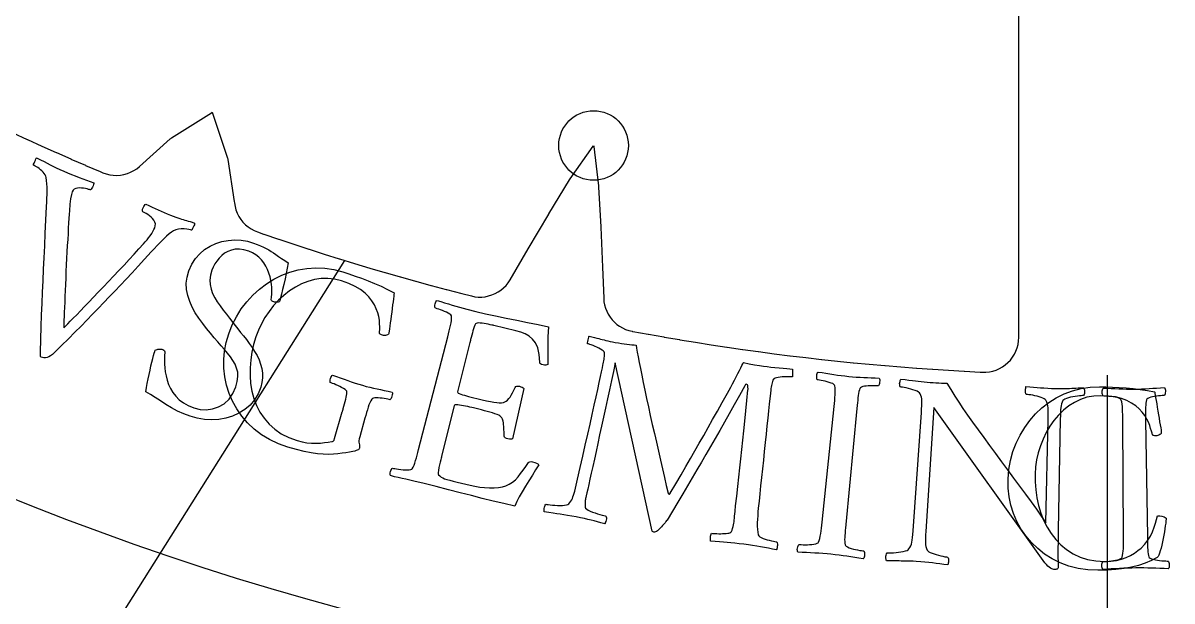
# Model space of a CAD drawing. Header units: millimetres. Extents: x -31.9 to 31.9, y -31.9 to 31.9.
# Drawn here: x -7.79 to 0.46, y -11.14 to -6.99 of the extents above; entities that cross this region are included whole.
import ezdxf

# ---------------------------------------------------------------- set-up
doc = ezdxf.new("R2010")
doc.units = ezdxf.units.MM
for name, color, linetype in [('CUT_INNER', 6, 'Continuous'), ('ENGRAVE', 7, 'Continuous'), ('TEXT', 5, 'Continuous')]:
    doc.layers.add(name, color=color, linetype=linetype)

msp = doc.modelspace()

# ---------------------------------------------------------------- linework, layer by layer
at = {"layer": 'CUT_INNER'}
msp.add_lwpolyline([(-7.8643, -7.7813), (-7.7618, -7.8286), (-7.7605, -7.8292), (-7.6577, -7.8759), (-7.6563, -7.8765), (-7.5533, -7.9225), (-7.5519, -7.9231), (-7.4486, -7.9686), (-7.4472, -7.9692), (-7.3437, -8.0139), (-7.3423, -8.0145), (-7.2384, -8.0587), (-7.237, -8.0593), (-7.218, -8.0672), (-7.1939, -8.0759), (-7.169, -8.082), (-7.1436, -8.0856), (-7.1179, -8.0865), (-7.0924, -8.0848), (-7.0671, -8.0805), (-7.0424, -8.0736), (-7.0185, -8.0643), (-6.9957, -8.0525), (-6.9742, -8.0385), (-6.9543, -8.0223), (-6.7345, -7.8244), (-6.7304, -7.8209), (-6.726, -7.8179), (-6.4373, -7.6363), (-6.4322, -7.6334), (-6.43, -7.6389), (-6.322, -7.9624), (-6.3206, -7.9676), (-6.3195, -7.9728), (-6.2739, -8.2741), (-6.2728, -8.2843), (-6.2686, -8.3095), (-6.262, -8.3342), (-6.2528, -8.3581), (-6.2413, -8.3809), (-6.2274, -8.4025), (-6.2115, -8.4225), (-6.1936, -8.4407), (-6.1739, -8.4571), (-6.1526, -8.4713), (-6.13, -8.4833), (-6.1063, -8.4929), (-6.0637, -8.5078), (-6.0622, -8.5083), (-5.9554, -8.5446), (-5.954, -8.5451), (-5.8469, -8.5808), (-5.8455, -8.5813), (-5.7382, -8.6164), (-5.7368, -8.6169), (-5.6293, -8.6513), (-5.6279, -8.6517), (-5.5202, -8.6855), (-5.5187, -8.6859), (-5.4109, -8.719), (-5.4094, -8.7194), (-5.3013, -8.7519), (-5.2999, -8.7523), (-5.1916, -8.7841), (-5.1901, -8.7845), (-5.0817, -8.8156), (-5.0802, -8.816), (-4.9716, -8.8464), (-4.9701, -8.8468), (-4.8613, -8.8766), (-4.8598, -8.877), (-4.7508, -8.9061), (-4.7493, -8.9065), (-4.6401, -8.9349), (-4.6386, -8.9353), (-4.5697, -8.9527), (-4.5454, -8.9577), (-4.5207, -8.9601), (-4.4959, -8.9601), (-4.4712, -8.9577), (-4.4469, -8.9528), (-4.4231, -8.9455), (-4.4003, -8.9359), (-4.3784, -8.9241), (-4.3579, -8.9102), (-4.3388, -8.8943), (-4.3214, -8.8766), (-4.3059, -8.8572), (-4.2923, -8.8365), (-4.162, -8.6132), (-4.0141, -8.3641), (-4.0134, -8.3629), (-3.8648, -8.1187), (-3.8605, -8.1121), (-3.6963, -7.8771), (-3.6929, -7.8727), (-3.692, -7.8782), (-3.658, -8.1628), (-3.6573, -8.1707), (-3.6413, -8.4561), (-3.6413, -8.4575), (-3.6284, -8.7451), (-3.6199, -8.9696), (-3.6179, -8.9936), (-3.6135, -9.0172), (-3.6069, -9.0403), (-3.5982, -9.0627), (-3.5873, -9.0841), (-3.5744, -9.1044), (-3.5596, -9.1233), (-3.5431, -9.1408), (-3.5249, -9.1565), (-3.5054, -9.1705), (-3.4846, -9.1825), (-3.4627, -9.1925), (-3.44, -9.2003), (-3.4166, -9.2059), (-3.4121, -9.2067), (-3.4106, -9.207), (-3.2996, -9.2273), (-3.2981, -9.2276), (-3.187, -9.2472), (-3.1855, -9.2475), (-3.0743, -9.2664), (-3.0728, -9.2667), (-2.9615, -9.285), (-2.9599, -9.2852), (-2.8485, -9.3028), (-2.847, -9.303), (-2.7354, -9.3199), (-2.7339, -9.3201), (-2.6223, -9.3363), (-2.6207, -9.3366), (-2.509, -9.3521), (-2.5075, -9.3523), (-2.3956, -9.3671), (-2.3941, -9.3673), (-2.2822, -9.3815), (-2.2807, -9.3817), (-2.1686, -9.3951), (-2.1671, -9.3953), (-2.055, -9.4081), (-2.0535, -9.4083), (-1.9413, -9.4204), (-1.9398, -9.4205), (-1.8275, -9.4319), (-1.826, -9.4321), (-1.7137, -9.4428), (-1.7122, -9.4429), (-1.5998, -9.453), (-1.5983, -9.4531), (-1.4858, -9.4624), (-1.4843, -9.4625), (-1.3718, -9.4712), (-1.3703, -9.4713), (-1.2577, -9.4793), (-1.2562, -9.4794), (-1.1436, -9.4866), (-1.1421, -9.4867), (-1.0295, -9.4933), (-1.0279, -9.4934), (-0.9153, -9.4993), (-0.9137, -9.4993), (-0.8995, -9.5), (-0.8742, -9.4999), (-0.8491, -9.4972), (-0.8244, -9.492), (-0.8004, -9.4844), (-0.7772, -9.4743), (-0.7551, -9.462), (-0.7345, -9.4475), (-0.7153, -9.431), (-0.698, -9.4127), (-0.6826, -9.3927), (-0.6692, -9.3713), (-0.6581, -9.3486), (-0.6494, -9.3249), (-0.6431, -9.3004), (-0.6393, -9.2755), (-0.638, -9.2503), (-0.638, -2.825)], dxfattribs=at)
at = {"layer": 'ENGRAVE'}
for points in [[(-7.7541, -12.3087), (-5.4795, -8.698)], [(0, -13.6687), (0, -9.5217)]]:
    msp.add_lwpolyline(points, dxfattribs=at)
for centre, radius in [((0, 9.1156), 21.0426), ((-3.6927, -7.872), 0.25)]:
    msp.add_circle(centre, radius, dxfattribs=at)
at = {"layer": 'TEXT'}
for points in [[(-7.4997, -8.0565), (-7.4718, -8.0684), (-7.4441, -8.0798), (-7.4167, -8.0906), (-7.3896, -8.1008), (-7.3628, -8.1108), (-7.3362, -8.1207), (-7.3099, -8.1306), (-7.2838, -8.1404), (-7.2843, -8.1456), (-7.286, -8.1523), (-7.289, -8.1605), (-7.2933, -8.1702), (-7.298, -8.1793), (-7.3022, -8.1858), (-7.306, -8.1896), (-7.3092, -8.1907), (-7.314, -8.189), (-7.3214, -8.1869), (-7.3314, -8.1844), (-7.3439, -8.1815), (-7.3577, -8.1789), (-7.3716, -8.1773), (-7.3855, -8.1768), (-7.3995, -8.1774), (-7.4125, -8.18), (-7.4233, -8.1855), (-7.4321, -8.1939), (-7.4387, -8.2054), (-7.4447, -8.2249), (-7.4501, -8.254), (-7.4548, -8.2926), (-7.4589, -8.3408), (-7.4605, -8.3661), (-7.4623, -8.3952), (-7.4643, -8.4282), (-7.4664, -8.4652), (-7.4687, -8.505), (-7.4711, -8.5468), (-7.4736, -8.5906), (-7.4761, -8.6364), (-7.4787, -8.6833), (-7.481, -8.7301), (-7.4832, -8.7771), (-7.4852, -8.8241), (-7.487, -8.8702), (-7.4888, -8.9144), (-7.4906, -8.9567), (-7.4923, -8.9971), (-7.4939, -9.0348), (-7.4954, -9.0689), (-7.4967, -9.0994), (-7.4978, -9.1262), (-7.4987, -9.1484), (-7.4992, -9.1649), (-7.4995, -9.1757), (-7.4995, -9.1808), (-7.494, -9.1757), (-7.4842, -9.1662), (-7.4703, -9.1523), (-7.4521, -9.1341), (-7.4304, -9.1122), (-7.4062, -9.0875), (-7.3794, -9.0599), (-7.3499, -9.0294), (-7.3184, -8.9966), (-7.2854, -8.9622), (-7.2508, -8.926), (-7.2147, -8.8881), (-7.1778, -8.8492), (-7.1407, -8.8099), (-7.1034, -8.7703), (-7.066, -8.7303), (-7.0291, -8.6907), (-6.9934, -8.6522), (-6.9589, -8.6148), (-6.9256, -8.5785), (-6.9132, -8.5648), (-6.901, -8.5504), (-6.8892, -8.5354), (-6.8776, -8.5197), (-6.867, -8.5042), (-6.8581, -8.4896), (-6.8509, -8.476), (-6.8453, -8.4634), (-6.8414, -8.4488), (-6.8412, -8.4349), (-6.8447, -8.4216), (-6.852, -8.4091), (-6.8616, -8.3974), (-6.8721, -8.3867), (-6.8835, -8.3769), (-6.8958, -8.3682), (-6.9076, -8.3607), (-6.9175, -8.3547), (-6.9256, -8.3503), (-6.9319, -8.3474), (-6.9338, -8.3432), (-6.934, -8.3371), (-6.9324, -8.3292), (-6.929, -8.3194), (-6.9247, -8.3097), (-6.9201, -8.3022), (-6.9154, -8.2967), (-6.9104, -8.2933), (-6.8872, -8.3037), (-6.8646, -8.3139), (-6.8427, -8.3239), (-6.8215, -8.3337), (-6.8003, -8.3434), (-6.7782, -8.353), (-6.7553, -8.3625), (-6.7316, -8.3718), (-6.7121, -8.3793), (-6.6947, -8.3857), (-6.6794, -8.3913), (-6.6661, -8.3959), (-6.6539, -8.3999), (-6.6417, -8.4038), (-6.6296, -8.4075), (-6.6176, -8.411), (-6.6049, -8.4147), (-6.5909, -8.4189), (-6.5756, -8.4236), (-6.5589, -8.4288), (-6.5592, -8.434), (-6.5609, -8.4409), (-6.5639, -8.4494), (-6.5684, -8.4595), (-6.5731, -8.469), (-6.5769, -8.4756), (-6.58, -8.4793), (-6.5822, -8.4801), (-6.5895, -8.478), (-6.6008, -8.4758), (-6.616, -8.4734), (-6.6351, -8.4709), (-6.6557, -8.4698), (-6.6752, -8.4718), (-6.6938, -8.4768), (-6.7113, -8.4849), (-6.7245, -8.4934), (-6.7408, -8.5062), (-6.7602, -8.5232), (-6.7826, -8.5446), (-6.8062, -8.568), (-6.8288, -8.5911), (-6.8504, -8.6139), (-6.871, -8.6364), (-6.9188, -8.6885), (-6.9647, -8.7383), (-7.0087, -8.7858), (-7.0509, -8.8312), (-7.0918, -8.8749), (-7.1322, -8.9177), (-7.1721, -8.9596), (-7.2116, -9.0007), (-7.2511, -9.0416), (-7.2916, -9.0832), (-7.3328, -9.1256), (-7.3749, -9.1687), (-7.4187, -9.2132), (-7.4651, -9.2599), (-7.5143, -9.3086), (-7.5661, -9.3595), (-7.5805, -9.3726), (-7.5941, -9.3828), (-7.6069, -9.39), (-7.619, -9.3942), (-7.6304, -9.3962), (-7.6412, -9.3965), (-7.6515, -9.3951), (-7.6612, -9.392), (-7.6636, -9.3901), (-7.6651, -9.3868), (-7.6658, -9.3821), (-7.6656, -9.376), (-7.6652, -9.3696), (-7.6651, -9.364), (-7.6653, -9.3593), (-7.6659, -9.3553), (-7.6634, -9.2633), (-7.6607, -9.1746), (-7.6579, -9.0889), (-7.6548, -9.0064), (-7.6516, -8.9252), (-7.6481, -8.8433), (-7.6444, -8.7609), (-7.6405, -8.6777), (-7.6363, -8.5922), (-7.632, -8.5022), (-7.6275, -8.4079), (-7.6228, -8.3093), (-7.6211, -8.279), (-7.62, -8.2503), (-7.6192, -8.2229), (-7.619, -8.197), (-7.6194, -8.1721), (-7.6208, -8.1479), (-7.6231, -8.1244), (-7.6264, -8.1016), (-7.6286, -8.0923), (-7.6328, -8.0828), (-7.6391, -8.0733), (-7.6474, -8.0637), (-7.6569, -8.0544), (-7.6665, -8.0459), (-7.6763, -8.038), (-7.6864, -8.0309), (-7.6959, -8.0247), (-7.7042, -8.0196), (-7.7112, -8.0156), (-7.7171, -8.0127), (-7.7172, -8.0108), (-7.7156, -8.006), (-7.7125, -7.9981), (-7.7077, -7.9872), (-7.7027, -7.9764), (-7.6987, -7.9685), (-7.6958, -7.9635), (-7.694, -7.9615), (-7.666, -7.9752), (-7.6406, -7.9879), (-7.6177, -7.9996), (-7.5974, -8.0102), (-7.577, -8.0207), (-7.5539, -8.0319), (-7.5281, -8.0438), (-7.4997, -8.0565)], [(-6.1353, -8.5729), (-6.1086, -8.5826), (-6.0846, -8.5922), (-6.0632, -8.6019), (-6.0445, -8.6116), (-6.027, -8.6215), (-6.0095, -8.6322), (-5.992, -8.6434), (-5.9745, -8.6554), (-5.9557, -8.6683), (-5.9348, -8.6824), (-5.9116, -8.6978), (-5.8861, -8.7144), (-5.893, -8.7526), (-5.9006, -8.7913), (-5.9089, -8.8303), (-5.918, -8.8697), (-5.927, -8.9069), (-5.9349, -8.9389), (-5.9418, -8.9659), (-5.9477, -8.9878), (-5.9493, -8.9922), (-5.9527, -8.9954), (-5.9581, -8.9973), (-5.9653, -8.9978), (-5.973, -8.9976), (-5.9799, -8.997), (-5.9859, -8.996), (-5.9909, -8.9947), (-5.9969, -8.9922), (-6.0018, -8.9889), (-6.0058, -8.985), (-6.0087, -8.9803), (-6.0056, -8.9615), (-6.0038, -8.9407), (-6.0033, -8.9179), (-6.0042, -8.893), (-6.0067, -8.867), (-6.0111, -8.841), (-6.0173, -8.8148), (-6.0253, -8.7886), (-6.0354, -8.7629), (-6.0476, -8.7384), (-6.0619, -8.7152), (-6.0784, -8.6933), (-6.0973, -8.6733), (-6.1188, -8.6563), (-6.1429, -8.6422), (-6.1697, -8.631), (-6.2047, -8.6211), (-6.2372, -8.6165), (-6.2674, -8.6171), (-6.2951, -8.6231), (-6.3205, -8.6333), (-6.3437, -8.6463), (-6.3646, -8.6623), (-6.3833, -8.6812), (-6.3997, -8.7018), (-6.4137, -8.723), (-6.4254, -8.7448), (-6.4347, -8.7671), (-6.4451, -8.8033), (-6.4496, -8.838), (-6.4483, -8.8714), (-6.4412, -8.9034), (-6.4296, -8.9344), (-6.4148, -8.965), (-6.397, -8.995), (-6.3761, -9.0244), (-6.3535, -9.0537), (-6.3308, -9.0833), (-6.308, -9.1131), (-6.2851, -9.1432), (-6.2671, -9.1656), (-6.2482, -9.1892), (-6.2283, -9.2139), (-6.2074, -9.2396), (-6.1864, -9.2663), (-6.1661, -9.2938), (-6.1465, -9.322), (-6.1276, -9.351), (-6.1105, -9.3808), (-6.0962, -9.4113), (-6.0848, -9.4426), (-6.0761, -9.4747), (-6.0711, -9.5074), (-6.0707, -9.5405), (-6.075, -9.5742), (-6.0838, -9.6083), (-6.1033, -9.6562), (-6.1289, -9.6989), (-6.1607, -9.7362), (-6.1987, -9.7681), (-6.2412, -9.7945), (-6.2865, -9.8152), (-6.3346, -9.8301), (-6.3854, -9.8393), (-6.4374, -9.8425), (-6.4889, -9.8399), (-6.54, -9.8313), (-6.5905, -9.8167), (-6.637, -9.799), (-6.6816, -9.7789), (-6.7245, -9.7564), (-6.7654, -9.7315), (-6.8045, -9.7062), (-6.8415, -9.6827), (-6.8765, -9.6608), (-6.9096, -9.6406), (-6.9049, -9.6108), (-6.8995, -9.5802), (-6.8934, -9.5488), (-6.8865, -9.5165), (-6.8794, -9.4849), (-6.8725, -9.4554), (-6.8659, -9.4279), (-6.8594, -9.4025), (-6.8536, -9.3804), (-6.8488, -9.3631), (-6.8451, -9.3504), (-6.8425, -9.3424), (-6.836, -9.3397), (-6.8292, -9.3374), (-6.8222, -9.3357), (-6.8149, -9.3344), (-6.8077, -9.3338), (-6.8006, -9.3341), (-6.7938, -9.3352), (-6.7871, -9.3372), (-6.7798, -9.3411), (-6.775, -9.3465), (-6.7725, -9.3534), (-6.7726, -9.3618), (-6.7742, -9.3775), (-6.7753, -9.3963), (-6.7757, -9.4181), (-6.7755, -9.443), (-6.7739, -9.4699), (-6.7703, -9.498), (-6.7646, -9.5272), (-6.7569, -9.5575), (-6.7464, -9.5879), (-6.7325, -9.6172), (-6.7153, -9.6455), (-6.6946, -9.6727), (-6.6697, -9.6978), (-6.6397, -9.72), (-6.6048, -9.7393), (-6.5649, -9.7555), (-6.5198, -9.767), (-6.4749, -9.7699), (-6.4305, -9.7642), (-6.3864, -9.75), (-6.3458, -9.7269), (-6.3117, -9.695), (-6.284, -9.6541), (-6.2626, -9.6043), (-6.2525, -9.5666), (-6.2482, -9.5319), (-6.2497, -9.4999), (-6.257, -9.4707), (-6.2687, -9.4432), (-6.2835, -9.4162), (-6.3012, -9.3898), (-6.322, -9.3639), (-6.3448, -9.3378), (-6.3683, -9.3108), (-6.3927, -9.283), (-6.4179, -9.2543), (-6.4454, -9.2207), (-6.4729, -9.1857), (-6.5006, -9.1495), (-6.5284, -9.112), (-6.5542, -9.0732), (-6.5763, -9.0331), (-6.5945, -8.9919), (-6.6089, -8.9494), (-6.6176, -8.906), (-6.619, -8.8618), (-6.613, -8.8169), (-6.5996, -8.7711), (-6.579, -8.7249), (-6.5533, -8.6842), (-6.5227, -8.6489), (-6.487, -8.6191), (-6.4477, -8.5946), (-6.4064, -8.5755), (-6.3628, -8.5618), (-6.3171, -8.5535), (-6.2707, -8.5505), (-6.2249, -8.5527), (-6.1798, -8.5602), (-6.1353, -8.5729)], [(-5.4979, -9.7845), (-5.497, -9.7816), (-5.4962, -9.7787), (-5.4953, -9.7758), (-5.4945, -9.7729), (-5.4937, -9.77), (-5.4928, -9.7671), (-5.492, -9.7642), (-5.4911, -9.7613), (-5.486, -9.7434), (-5.4812, -9.7263), (-5.4768, -9.7101), (-5.4728, -9.6946), (-5.4694, -9.6801), (-5.467, -9.6667), (-5.4656, -9.6545), (-5.4652, -9.6435), (-5.4661, -9.6373), (-5.4705, -9.6307), (-5.4783, -9.6238), (-5.4895, -9.6165), (-5.5026, -9.6093), (-5.516, -9.6025), (-5.5298, -9.596), (-5.544, -9.59), (-5.5573, -9.5847), (-5.5684, -9.5804), (-5.5774, -9.5771), (-5.5842, -9.5749), (-5.5854, -9.5696), (-5.5855, -9.563), (-5.5847, -9.5551), (-5.5828, -9.546), (-5.5801, -9.5371), (-5.5767, -9.53), (-5.5727, -9.5247), (-5.5681, -9.5211), (-5.5401, -9.5306), (-5.5126, -9.5402), (-5.4857, -9.5498), (-5.4593, -9.5595), (-5.4331, -9.569), (-5.4067, -9.5779), (-5.3802, -9.5864), (-5.3536, -9.5943), (-5.3262, -9.6018), (-5.2995, -9.6086), (-5.2736, -9.6146), (-5.2483, -9.6199), (-5.2228, -9.6251), (-5.1964, -9.6307), (-5.1689, -9.6369), (-5.1404, -9.6435), (-5.1384, -9.649), (-5.1378, -9.6557), (-5.1388, -9.6635), (-5.1412, -9.6725), (-5.1444, -9.6812), (-5.1478, -9.6883), (-5.1514, -9.6938), (-5.1553, -9.6977), (-5.1622, -9.696), (-5.1713, -9.6941), (-5.1827, -9.6919), (-5.1964, -9.6895), (-5.211, -9.6873), (-5.2253, -9.6857), (-5.2393, -9.6847), (-5.2529, -9.6843), (-5.265, -9.6848), (-5.2748, -9.6867), (-5.282, -9.69), (-5.2868, -9.6945), (-5.2937, -9.706), (-5.3003, -9.7194), (-5.3065, -9.7347), (-5.3123, -9.752), (-5.318, -9.7706), (-5.3238, -9.7899), (-5.3296, -9.81), (-5.3356, -9.8309), (-5.3731, -9.9642), (-5.3766, -9.9788), (-5.3783, -9.9919), (-5.3782, -10.0034), (-5.3764, -10.0133), (-5.3743, -10.0222), (-5.3734, -10.0308), (-5.3737, -10.039), (-5.3753, -10.0469), (-5.3767, -10.0506), (-5.3788, -10.0538), (-5.3815, -10.0565), (-5.385, -10.0588), (-5.3901, -10.061), (-5.3979, -10.0635), (-5.4085, -10.0663), (-5.4217, -10.0693), (-5.4461, -10.074), (-5.4722, -10.0784), (-5.5, -10.0826), (-5.5294, -10.0866), (-5.5613, -10.0894), (-5.5964, -10.0902), (-5.6346, -10.0889), (-5.676, -10.0856), (-5.7215, -10.0794), (-5.7722, -10.0695), (-5.8281, -10.0557), (-5.8891, -10.0381), (-5.9571, -10.0137), (-6.0201, -9.984), (-6.0781, -9.9488), (-6.131, -9.9083), (-6.1786, -9.8635), (-6.2205, -9.8154), (-6.2567, -9.7639), (-6.2872, -9.7092), (-6.3118, -9.6522), (-6.3304, -9.5936), (-6.343, -9.5336), (-6.3497, -9.4721), (-6.3502, -9.41), (-6.3444, -9.348), (-6.3324, -9.2861), (-6.3142, -9.2244), (-6.2892, -9.1609), (-6.2592, -9.1014), (-6.2242, -9.0459), (-6.1844, -8.9942), (-6.1405, -8.9468), (-6.0933, -8.9041), (-6.0429, -8.866), (-5.9893, -8.8324), (-5.933, -8.8041), (-5.8748, -8.7818), (-5.8146, -8.7654), (-5.7522, -8.7549), (-5.6887, -8.7508), (-5.6245, -8.7537), (-5.5598, -8.7635), (-5.4944, -8.7802), (-5.4501, -8.7943), (-5.4051, -8.8095), (-5.3593, -8.8259), (-5.3127, -8.8434), (-5.2658, -8.8624), (-5.219, -8.8834), (-5.1724, -8.9062), (-5.1259, -8.931), (-5.1262, -8.9335), (-5.1271, -8.9413), (-5.1286, -8.9543), (-5.1307, -8.9724), (-5.1332, -8.9939), (-5.1362, -9.0172), (-5.1394, -9.0422), (-5.143, -9.069), (-5.1467, -9.096), (-5.1502, -9.1217), (-5.1534, -9.1462), (-5.1563, -9.1695), (-5.159, -9.1898), (-5.1612, -9.2054), (-5.1629, -9.2163), (-5.1642, -9.2225), (-5.1653, -9.2264), (-5.1683, -9.2297), (-5.1731, -9.2325), (-5.1798, -9.2348), (-5.1875, -9.2363), (-5.195, -9.2367), (-5.2026, -9.2362), (-5.2101, -9.2345), (-5.2163, -9.2324), (-5.2219, -9.2296), (-5.2267, -9.2263), (-5.2309, -9.2224), (-5.23, -9.2096), (-5.2295, -9.1935), (-5.2295, -9.1742), (-5.2299, -9.1517), (-5.2319, -9.1269), (-5.2365, -9.1007), (-5.2437, -9.0734), (-5.2535, -9.0447), (-5.2669, -9.0157), (-5.2848, -8.9873), (-5.3071, -8.9595), (-5.334, -8.9323), (-5.3665, -8.9066), (-5.4056, -8.8835), (-5.4515, -8.8628), (-5.504, -8.8444), (-5.5533, -8.8325), (-5.6021, -8.827), (-5.6504, -8.8279), (-5.6983, -8.8353), (-5.7454, -8.8484), (-5.7909, -8.8663), (-5.835, -8.8891), (-5.8776, -8.9168), (-5.9182, -8.9485), (-5.9561, -8.9834), (-5.9914, -9.0216), (-6.024, -9.063), (-6.0534, -9.1067), (-6.079, -9.1518), (-6.1009, -9.1982), (-6.119, -9.246), (-6.1351, -9.3007), (-6.1475, -9.356), (-6.156, -9.4122), (-6.1606, -9.469), (-6.1609, -9.5257), (-6.1565, -9.5811), (-6.1473, -9.6353), (-6.1333, -9.6882), (-6.1142, -9.739), (-6.0897, -9.7867), (-6.0598, -9.8313), (-6.0245, -9.8729), (-5.9834, -9.9102), (-5.9362, -9.9424), (-5.8829, -9.9694), (-5.8234, -9.9911), (-5.787, -10.0008), (-5.7519, -10.0072), (-5.7181, -10.0105), (-5.6856, -10.0106), (-5.6547, -10.0087), (-5.6256, -10.0061), (-5.5984, -10.0028), (-5.5729, -9.9988), (-5.568, -9.9979), (-5.564, -9.9964), (-5.5611, -9.9942), (-5.5591, -9.9913), (-5.5576, -9.9879), (-5.5562, -9.984), (-5.5548, -9.9798), (-5.5533, -9.9752)], [(-4.6044, -9.0482), (-4.5387, -9.0644), (-4.4695, -9.0804), (-4.3968, -9.0961), (-4.3206, -9.1116), (-4.2432, -9.1271), (-4.1668, -9.1428), (-4.0915, -9.1586), (-4.0172, -9.1747), (-4.02, -9.2114), (-4.0217, -9.2467), (-4.0224, -9.2807), (-4.022, -9.3134), (-4.0213, -9.3456), (-4.0209, -9.3783), (-4.0208, -9.4114), (-4.021, -9.445), (-4.0275, -9.4481), (-4.0354, -9.4496), (-4.0447, -9.4495), (-4.0554, -9.4478), (-4.0661, -9.4446), (-4.0736, -9.4402), (-4.0778, -9.4348), (-4.0789, -9.4283), (-4.0839, -9.3721), (-4.0943, -9.3257), (-4.11, -9.2892), (-4.131, -9.2625), (-4.1563, -9.2424), (-4.1847, -9.2256), (-4.2164, -9.2122), (-4.2513, -9.2021), (-4.4082, -9.165), (-4.415, -9.1634), (-4.4241, -9.1614), (-4.4356, -9.1589), (-4.4495, -9.156), (-4.4643, -9.1531), (-4.4788, -9.1506), (-4.4929, -9.1487), (-4.5066, -9.1472), (-4.5189, -9.1466), (-4.5285, -9.1474), (-4.5355, -9.1497), (-4.5398, -9.1534), (-4.545, -9.1632), (-4.5498, -9.1747), (-4.5545, -9.1877), (-4.559, -9.2024), (-4.5633, -9.218), (-4.5676, -9.2339), (-4.5718, -9.25), (-4.5759, -9.2664), (-4.5775, -9.2729), (-4.5789, -9.2786), (-4.5802, -9.2836), (-4.5812, -9.2878), (-4.6695, -9.6422), (-4.6688, -9.6462), (-4.6648, -9.6501), (-4.6575, -9.6541), (-4.647, -9.6582), (-4.6344, -9.6622), (-4.621, -9.6661), (-4.6068, -9.67), (-4.5918, -9.6738), (-4.4939, -9.6974), (-4.4621, -9.7048), (-4.4339, -9.7106), (-4.4093, -9.7151), (-4.3883, -9.7182), (-4.3702, -9.7197), (-4.3543, -9.7194), (-4.3408, -9.7173), (-4.3294, -9.7133), (-4.3195, -9.7075), (-4.3101, -9.6998), (-4.3013, -9.6901), (-4.2931, -9.6784), (-4.2848, -9.6646), (-4.2757, -9.6484), (-4.2658, -9.6299), (-4.2551, -9.6089), (-4.2513, -9.6034), (-4.2451, -9.6003), (-4.2364, -9.5996), (-4.2252, -9.6012), (-4.2147, -9.6042), (-4.2062, -9.6081), (-4.1996, -9.6128), (-4.1949, -9.6183), (-4.2756, -9.9786), (-4.2812, -9.981), (-4.2886, -9.9819), (-4.2977, -9.9814), (-4.3086, -9.9795), (-4.319, -9.9762), (-4.3268, -9.9717), (-4.332, -9.966), (-4.3347, -9.9591), (-4.3354, -9.9322), (-4.3363, -9.9091), (-4.3375, -9.89), (-4.339, -9.8748), (-4.3406, -9.8626), (-4.3425, -9.8524), (-4.3446, -9.8442), (-4.3469, -9.838), (-4.3495, -9.833), (-4.3525, -9.8282), (-4.356, -9.8237), (-4.3599, -9.8196), (-4.3655, -9.8145), (-4.3744, -9.8093), (-4.3865, -9.804), (-4.4019, -9.7985), (-4.4194, -9.793), (-4.4378, -9.7876), (-4.457, -9.7821), (-4.4772, -9.7767), (-4.4975, -9.7714), (-4.5173, -9.7664), (-4.5365, -9.7616), (-4.5551, -9.7571), (-4.568, -9.754), (-4.5818, -9.7508), (-4.5965, -9.7476), (-4.6121, -9.7442), (-4.6276, -9.7411), (-4.6421, -9.7384), (-4.6555, -9.7363), (-4.6679, -9.7346), (-4.6785, -9.734), (-4.6864, -9.7349), (-4.6916, -9.7375), (-4.6942, -9.7415), (-4.7843, -10.1037), (-4.7849, -10.1059), (-4.7855, -10.1086), (-4.7863, -10.1118), (-4.7872, -10.1154), (-4.7908, -10.13), (-4.7948, -10.1466), (-4.7991, -10.1652), (-4.8037, -10.1857), (-4.8075, -10.2051), (-4.8094, -10.22), (-4.8092, -10.2305), (-4.8069, -10.2366), (-4.798, -10.2454), (-4.7877, -10.253), (-4.7758, -10.2596), (-4.7626, -10.2652), (-4.7465, -10.2705), (-4.7263, -10.2764), (-4.7018, -10.2829), (-4.6732, -10.29), (-4.58, -10.3122), (-4.5452, -10.3195), (-4.5103, -10.3249), (-4.4752, -10.3285), (-4.4399, -10.3303), (-4.4062, -10.33), (-4.3756, -10.3274), (-4.3482, -10.3225), (-4.3239, -10.3153), (-4.299, -10.3049), (-4.2758, -10.2908), (-4.2546, -10.273), (-4.2351, -10.2517), (-4.2166, -10.2279), (-4.1981, -10.203), (-4.1797, -10.1769), (-4.1613, -10.1496), (-4.157, -10.1452), (-4.1505, -10.1427), (-4.142, -10.1423), (-4.1312, -10.1438), (-4.1152, -10.148), (-4.1024, -10.1531), (-4.0928, -10.1589), (-4.0865, -10.1656), (-4.1091, -10.2025), (-4.1326, -10.2405), (-4.157, -10.2795), (-4.1824, -10.3196), (-4.2066, -10.3589), (-4.2272, -10.3956), (-4.2443, -10.4298), (-4.2579, -10.4613), (-4.3367, -10.4438), (-4.415, -10.4255), (-4.4928, -10.4064), (-4.5703, -10.3867), (-4.65, -10.366), (-4.7346, -10.3443), (-4.8243, -10.3215), (-4.919, -10.2975), (-4.9518, -10.2893), (-4.983, -10.2819), (-5.0126, -10.2753), (-5.0405, -10.2694), (-5.0678, -10.2636), (-5.0955, -10.2573), (-5.1236, -10.2505), (-5.1521, -10.2432), (-5.1542, -10.2377), (-5.1549, -10.231), (-5.1541, -10.2232), (-5.1517, -10.2142), (-5.1486, -10.2054), (-5.1451, -10.1983), (-5.1415, -10.1928), (-5.1376, -10.1889), (-5.1304, -10.1906), (-5.1207, -10.1926), (-5.1083, -10.1949), (-5.0935, -10.1975), (-5.0774, -10.1998), (-5.0616, -10.2014), (-5.0459, -10.2023), (-5.0305, -10.2025), (-5.0168, -10.2018), (-5.0064, -10.2), (-4.9993, -10.197), (-4.9954, -10.193), (-4.9887, -10.1814), (-4.9824, -10.1679), (-4.9765, -10.1524), (-4.971, -10.1351), (-4.9657, -10.1163), (-4.9604, -10.0969), (-4.9549, -10.0766), (-4.9494, -10.0556), (-4.7403, -9.2455), (-4.7349, -9.2244), (-4.7298, -9.2039), (-4.725, -9.1839), (-4.7204, -9.1646), (-4.7166, -9.1463), (-4.7141, -9.1297), (-4.7129, -9.1146), (-4.713, -9.1012), (-4.714, -9.0951), (-4.7185, -9.0889), (-4.7262, -9.0826), (-4.7372, -9.0763), (-4.7502, -9.07), (-4.7635, -9.064), (-4.7773, -9.0582), (-4.7916, -9.0527), (-4.8049, -9.0478), (-4.816, -9.0439), (-4.8249, -9.0409), (-4.8316, -9.039), (-4.8328, -9.0337), (-4.8331, -9.0271), (-4.8325, -9.0193), (-4.8308, -9.0101), (-4.8284, -9.0011), (-4.8253, -8.9939), (-4.8215, -8.9884), (-4.8171, -8.9847), (-4.7898, -8.993), (-4.7627, -9.0014), (-4.7359, -9.0098), (-4.7093, -9.0182), (-4.6829, -9.0264), (-4.6566, -9.0342), (-4.6304, -9.0414), (-4.6044, -9.0482)], [(-3.5364, -9.286), (-3.5135, -9.2902), (-3.4921, -9.2937), (-3.4719, -9.2966), (-3.4531, -9.2988), (-3.4353, -9.3006), (-3.4183, -9.3025), (-3.402, -9.3043), (-3.3864, -9.3061), (-3.3834, -9.3287), (-3.3789, -9.3569), (-3.3728, -9.3908), (-3.3652, -9.4303), (-3.3563, -9.4745), (-3.3466, -9.5226), (-3.3359, -9.5745), (-3.3244, -9.6302), (-3.3121, -9.6888), (-3.2991, -9.7491), (-3.2853, -9.8111), (-3.2709, -9.8749), (-3.2561, -9.9394), (-3.2414, -10.0038), (-3.2267, -10.0681), (-3.2121, -10.1321), (-3.1978, -10.195), (-3.1839, -10.2555), (-3.1706, -10.3138), (-3.1578, -10.3698), (-3.1568, -10.3718), (-3.1553, -10.3733), (-3.1531, -10.3744), (-3.1504, -10.3751), (-3.1476, -10.375), (-3.1452, -10.3739), (-3.143, -10.3717), (-3.1412, -10.3684), (-3.1017, -10.3014), (-3.0644, -10.2377), (-3.0294, -10.1773), (-2.9965, -10.1202), (-2.9647, -10.0647), (-2.933, -10.0092), (-2.9012, -9.9536), (-2.8695, -9.8981), (-2.8371, -9.841), (-2.8032, -9.7809), (-2.768, -9.7178), (-2.7315, -9.6518), (-2.7194, -9.6297), (-2.7069, -9.6067), (-2.694, -9.5827), (-2.6808, -9.5577), (-2.6679, -9.5331), (-2.656, -9.5101), (-2.6451, -9.4887), (-2.6352, -9.469), (-2.6269, -9.4524), (-2.621, -9.4406), (-2.6174, -9.4335), (-2.6163, -9.4311), (-2.5741, -9.4397), (-2.5359, -9.4468), (-2.5016, -9.4526), (-2.4712, -9.4571), (-2.4457, -9.4603), (-2.4187, -9.4635), (-2.3901, -9.4665), (-2.3599, -9.4695), (-2.3307, -9.4722), (-2.3049, -9.4744), (-2.2825, -9.4761), (-2.2636, -9.4774), (-2.2631, -9.4809), (-2.2629, -9.4871), (-2.263, -9.4961), (-2.2634, -9.5078), (-2.264, -9.5192), (-2.2644, -9.5274), (-2.2646, -9.5323), (-2.2647, -9.5339), (-2.2724, -9.5332), (-2.2822, -9.5328), (-2.294, -9.5326), (-2.308, -9.5326), (-2.3229, -9.5331), (-2.3374, -9.534), (-2.3517, -9.5355), (-2.3657, -9.5375), (-2.3782, -9.5401), (-2.3882, -9.5433), (-2.3956, -9.547), (-2.4004, -9.5513), (-2.4039, -9.5584), (-2.4072, -9.5666), (-2.4101, -9.5759), (-2.4126, -9.5862), (-2.4148, -9.5967), (-2.4167, -9.6069), (-2.4183, -9.6165), (-2.4196, -9.6257), (-2.4223, -9.6539), (-2.4258, -9.6887), (-2.4302, -9.7298), (-2.4353, -9.7775), (-2.441, -9.8299), (-2.447, -9.8855), (-2.4533, -9.9441), (-2.4598, -10.006), (-2.4664, -10.0692), (-2.473, -10.132), (-2.4795, -10.1944), (-2.486, -10.2565), (-2.4923, -10.3166), (-2.4982, -10.3733), (-2.5038, -10.4264), (-2.5091, -10.4761), (-2.5115, -10.5037), (-2.5135, -10.5306), (-2.5152, -10.5568), (-2.5166, -10.5823), (-2.517, -10.6066), (-2.5159, -10.6289), (-2.5132, -10.6495), (-2.5091, -10.6682), (-2.5054, -10.6753), (-2.4985, -10.682), (-2.4885, -10.6881), (-2.4753, -10.6937), (-2.4605, -10.6989), (-2.4455, -10.7035), (-2.4303, -10.7076), (-2.4148, -10.7113), (-2.4008, -10.7143), (-2.3896, -10.7166), (-2.3812, -10.7182), (-2.3757, -10.7191), (-2.3731, -10.7268), (-2.3717, -10.7349), (-2.3715, -10.7436), (-2.3726, -10.7528), (-2.3741, -10.7612), (-2.3756, -10.7678), (-2.377, -10.7725), (-2.3783, -10.7753), (-2.4074, -10.7699), (-2.436, -10.7646), (-2.4643, -10.7594), (-2.4922, -10.7543), (-2.5205, -10.7494), (-2.5499, -10.7447), (-2.5806, -10.7402), (-2.6124, -10.7358), (-2.6458, -10.7316), (-2.6769, -10.728), (-2.7057, -10.725), (-2.7324, -10.7227), (-2.7591, -10.7206), (-2.788, -10.7183), (-2.8193, -10.7157), (-2.8528, -10.7128), (-2.8534, -10.7097), (-2.8537, -10.7046), (-2.8537, -10.6975), (-2.8535, -10.6884), (-2.8526, -10.6789), (-2.8509, -10.6705), (-2.8483, -10.6633), (-2.8448, -10.6572), (-2.8379, -10.658), (-2.8291, -10.6587), (-2.8185, -10.6593), (-2.8061, -10.6597), (-2.7927, -10.66), (-2.7793, -10.66), (-2.7659, -10.6597), (-2.7524, -10.6592), (-2.7398, -10.6583), (-2.729, -10.6571), (-2.7199, -10.6555), (-2.7126, -10.6535), (-2.7073, -10.6498), (-2.7024, -10.6433), (-2.6979, -10.6339), (-2.6938, -10.6217), (-2.6902, -10.6085), (-2.6873, -10.5962), (-2.685, -10.5849), (-2.6833, -10.5745), (-2.6818, -10.5627), (-2.6804, -10.5493), (-2.679, -10.5343), (-2.6776, -10.5175), (-2.6762, -10.5008), (-2.6748, -10.4858), (-2.6733, -10.4724), (-2.6719, -10.4606), (-2.6643, -10.3904), (-2.6569, -10.3216), (-2.6497, -10.2542), (-2.6427, -10.1881), (-2.6357, -10.1224), (-2.6286, -10.0559), (-2.6213, -9.9887), (-2.614, -9.9207), (-2.6065, -9.851), (-2.5989, -9.7787), (-2.5912, -9.7037), (-2.5833, -9.6261), (-2.583, -9.6225), (-2.5831, -9.6176), (-2.5835, -9.6113), (-2.5841, -9.6037), (-2.5854, -9.5965), (-2.5877, -9.5911), (-2.591, -9.5876), (-2.5953, -9.586), (-2.5974, -9.5866), (-2.6001, -9.5889), (-2.6032, -9.5929), (-2.6068, -9.5986), (-2.6452, -9.6678), (-2.6824, -9.7343), (-2.7182, -9.7983), (-2.7528, -9.8595), (-2.7866, -9.9189), (-2.8199, -9.9772), (-2.8529, -10.0344), (-2.8855, -10.0904), (-2.9181, -10.1462), (-2.951, -10.2023), (-2.9842, -10.2589), (-3.0178, -10.3158), (-3.0523, -10.3741), (-3.0882, -10.4346), (-3.1254, -10.4972), (-3.1642, -10.5619), (-3.1676, -10.5664), (-3.1726, -10.5727), (-3.1792, -10.5808), (-3.1874, -10.5907), (-3.1964, -10.6012), (-3.2054, -10.6114), (-3.2146, -10.6211), (-3.2238, -10.6305), (-3.2327, -10.6385), (-3.2408, -10.6442), (-3.2482, -10.6477), (-3.2548, -10.6488), (-3.2573, -10.649), (-3.2604, -10.6484), (-3.2642, -10.6469), (-3.2686, -10.6445), (-3.2694, -10.6435), (-3.2703, -10.6427), (-3.2713, -10.6421), (-3.2723, -10.6418), (-3.5371, -9.433), (-3.5503, -9.4963), (-3.5639, -9.5606), (-3.578, -9.6259), (-3.5925, -9.6921), (-3.6071, -9.7582), (-3.6213, -9.8234), (-3.6353, -9.8877), (-3.649, -9.9509), (-3.6622, -10.0122), (-3.6749, -10.0703), (-3.687, -10.1254), (-3.6985, -10.1774), (-3.7092, -10.2254), (-3.7188, -10.2685), (-3.7273, -10.3067), (-3.7348, -10.34), (-3.741, -10.3674), (-3.7455, -10.3878), (-3.7485, -10.4012), (-3.7498, -10.4077), (-3.7511, -10.4148), (-3.7521, -10.4223), (-3.753, -10.4302), (-3.7537, -10.4386), (-3.7541, -10.4469), (-3.7542, -10.4546), (-3.7539, -10.4617), (-3.7532, -10.4683), (-3.7496, -10.4758), (-3.7423, -10.4832), (-3.7312, -10.4905), (-3.7163, -10.4978), (-3.6994, -10.5048), (-3.6823, -10.5111), (-3.6649, -10.5169), (-3.6472, -10.522), (-3.6312, -10.5263), (-3.6185, -10.5296), (-3.6094, -10.5319), (-3.6036, -10.5331), (-3.6011, -10.5385), (-3.6002, -10.5455), (-3.6008, -10.5539), (-3.603, -10.5638), (-3.6058, -10.5734), (-3.6082, -10.5807), (-3.6102, -10.5858), (-3.6118, -10.5887), (-3.6396, -10.5816), (-3.6654, -10.575), (-3.6892, -10.5688), (-3.711, -10.5631), (-3.7332, -10.5576), (-3.7583, -10.5519), (-3.7862, -10.5459), (-3.8169, -10.5398), (-3.8496, -10.5336), (-3.8797, -10.5283), (-3.9071, -10.5238), (-3.9318, -10.5202), (-3.9565, -10.5168), (-3.984, -10.513), (-4.0143, -10.5087), (-4.0474, -10.5039), (-4.0478, -10.5007), (-4.0478, -10.4956), (-4.0474, -10.4885), (-4.0465, -10.4795), (-4.0451, -10.47), (-4.0429, -10.4618), (-4.0399, -10.4547), (-4.036, -10.4489), (-4.0286, -10.4501), (-4.0181, -10.4515), (-4.0047, -10.453), (-3.9883, -10.4545), (-3.9704, -10.4559), (-3.9526, -10.4567), (-3.9348, -10.4569), (-3.917, -10.4567), (-3.9008, -10.4556), (-3.8877, -10.4533), (-3.8778, -10.4499), (-3.8711, -10.4453), (-3.8628, -10.4366), (-3.8556, -10.4272), (-3.8496, -10.4172), (-3.8448, -10.4066), (-3.8406, -10.3951), (-3.8364, -10.3824), (-3.8323, -10.3686), (-3.8282, -10.3536), (-3.8084, -10.2684), (-3.7891, -10.1849), (-3.7703, -10.1031), (-3.752, -10.023), (-3.7344, -9.9457), (-3.718, -9.8724), (-3.7025, -9.8032), (-3.6881, -9.738), (-3.6749, -9.6777), (-3.663, -9.6233), (-3.6523, -9.5747), (-3.6429, -9.5321), (-3.6351, -9.4965), (-3.6291, -9.4691), (-3.625, -9.4499), (-3.6227, -9.4389), (-3.6207, -9.4282), (-3.6188, -9.4177), (-3.6171, -9.4074), (-3.6156, -9.3974), (-3.6145, -9.3876), (-3.6141, -9.3783), (-3.6143, -9.3693), (-3.6153, -9.3607), (-3.6175, -9.3543), (-3.6228, -9.3477), (-3.6311, -9.3409), (-3.6423, -9.3339), (-3.6553, -9.327), (-3.6685, -9.3205), (-3.6821, -9.3144), (-3.6961, -9.3088), (-3.7091, -9.304), (-3.72, -9.3002), (-3.7288, -9.2975), (-3.7355, -9.2958), (-3.736, -9.2939), (-3.7356, -9.2889), (-3.7342, -9.2805), (-3.732, -9.2688), (-3.7295, -9.2571), (-3.7274, -9.2485), (-3.7257, -9.2431), (-3.7243, -9.2407), (-3.704, -9.2458), (-3.6858, -9.2505), (-3.6697, -9.2548), (-3.6557, -9.2586), (-3.6428, -9.2621), (-3.6298, -9.2655), (-3.6168, -9.2688), (-3.6038, -9.2719), (-3.5898, -9.2751), (-3.5739, -9.2785), (-3.5561, -9.2822), (-3.5364, -9.286)], [(-1.8595, -9.5302), (-1.8321, -9.5328), (-1.805, -9.5349), (-1.7782, -9.5365), (-1.7517, -9.5377), (-1.7251, -9.5387), (-1.6978, -9.5399), (-1.6701, -9.5412), (-1.6417, -9.5426), (-1.6388, -9.5477), (-1.6372, -9.5541), (-1.6367, -9.562), (-1.6375, -9.5712), (-1.6391, -9.5804), (-1.6411, -9.588), (-1.6436, -9.5941), (-1.6466, -9.5986), (-1.6536, -9.5982), (-1.6629, -9.5979), (-1.6747, -9.5978), (-1.6889, -9.5979), (-1.7041, -9.5982), (-1.7189, -9.5989), (-1.7332, -9.6), (-1.7471, -9.6016), (-1.7593, -9.6038), (-1.7688, -9.6071), (-1.7755, -9.6114), (-1.7794, -9.6167), (-1.7829, -9.6272), (-1.7861, -9.6392), (-1.7888, -9.6528), (-1.791, -9.668), (-1.793, -9.6843), (-1.7949, -9.7014), (-1.7968, -9.7192), (-1.7986, -9.7378), (-1.7989, -9.7408), (-1.7992, -9.7438), (-1.7995, -9.7468), (-1.7998, -9.7498), (-1.8001, -9.7528), (-1.8003, -9.7558), (-1.8006, -9.7588), (-1.8009, -9.7618), (-1.8804, -10.5948), (-1.8807, -10.5977), (-1.881, -10.6007), (-1.8812, -10.6037), (-1.8815, -10.6067), (-1.8818, -10.6097), (-1.8821, -10.6127), (-1.8824, -10.6157), (-1.8827, -10.6187), (-1.8844, -10.6373), (-1.8859, -10.655), (-1.8872, -10.6718), (-1.8882, -10.6877), (-1.8888, -10.7026), (-1.8886, -10.7162), (-1.8877, -10.7284), (-1.886, -10.7393), (-1.8829, -10.7446), (-1.8768, -10.7498), (-1.8675, -10.7551), (-1.8552, -10.7604), (-1.8411, -10.7654), (-1.8264, -10.7699), (-1.8112, -10.7737), (-1.7953, -10.777), (-1.7805, -10.7796), (-1.7681, -10.7817), (-1.7583, -10.7831), (-1.7509, -10.7839), (-1.7486, -10.7889), (-1.7471, -10.7954), (-1.7463, -10.8032), (-1.7463, -10.8126), (-1.7471, -10.8218), (-1.749, -10.8294), (-1.7519, -10.8355), (-1.7558, -10.8399), (-1.7859, -10.8353), (-1.8153, -10.8308), (-1.8441, -10.8265), (-1.8723, -10.8223), (-1.9004, -10.8183), (-1.9288, -10.8146), (-1.9577, -10.8112), (-1.987, -10.8081), (-2.0156, -10.8055), (-2.0445, -10.8031), (-2.0737, -10.801), (-2.1032, -10.7992), (-2.133, -10.7976), (-2.163, -10.7961), (-2.1933, -10.7946), (-2.2239, -10.7932), (-2.2269, -10.7881), (-2.2285, -10.7816), (-2.2289, -10.7737), (-2.2279, -10.7645), (-2.2261, -10.7553), (-2.2237, -10.7478), (-2.2209, -10.7418), (-2.2177, -10.7373), (-2.2103, -10.738), (-2.2004, -10.7385), (-2.1879, -10.739), (-2.1728, -10.7393), (-2.1565, -10.7392), (-2.1406, -10.7385), (-2.125, -10.7371), (-2.1098, -10.735), (-2.0963, -10.7322), (-2.0863, -10.7289), (-2.0797, -10.7249), (-2.0765, -10.7203), (-2.0715, -10.7079), (-2.0673, -10.6936), (-2.0637, -10.6774), (-2.0609, -10.6594), (-2.0584, -10.6401), (-2.056, -10.6201), (-2.0537, -10.5993), (-2.0514, -10.5777), (-1.9647, -9.7454), (-1.9625, -9.7238), (-1.9605, -9.7028), (-1.9586, -9.6823), (-1.957, -9.6625), (-1.956, -9.6439), (-1.956, -9.6271), (-1.957, -9.612), (-1.959, -9.5987), (-1.961, -9.5929), (-1.9663, -9.5874), (-1.9749, -9.5823), (-1.9868, -9.5777), (-2.0005, -9.5734), (-2.0146, -9.5694), (-2.0291, -9.5657), (-2.044, -9.5624), (-2.0579, -9.5596), (-2.0695, -9.5573), (-2.0787, -9.5557), (-2.0856, -9.5548), (-2.0876, -9.5498), (-2.0889, -9.5433), (-2.0894, -9.5354), (-2.0891, -9.5261), (-2.088, -9.5169), (-2.086, -9.5093), (-2.0831, -9.5033), (-2.0794, -9.4989), (-2.0511, -9.5031), (-2.023, -9.5074), (-1.9953, -9.5117), (-1.9677, -9.5161), (-1.9404, -9.5203), (-1.9132, -9.5241), (-1.8863, -9.5274), (-1.8595, -9.5302)], [(-1.2949, -9.5719), (-1.274, -9.5734), (-1.2534, -9.5747), (-1.233, -9.5761), (-1.2128, -9.5774), (-1.1941, -9.5785), (-1.1779, -9.5791), (-1.1644, -9.5794), (-1.1535, -9.5792), (-1.1386, -9.6056), (-1.1196, -9.637), (-1.0965, -9.6734), (-1.0693, -9.7148), (-1.0386, -9.7602), (-1.0053, -9.8085), (-0.9693, -9.8598), (-0.9306, -9.914), (-0.89, -9.9702), (-0.8484, -10.0271), (-0.8059, -10.0849), (-0.7625, -10.1434), (-0.7188, -10.2021), (-0.6755, -10.2604), (-0.6327, -10.3181), (-0.5903, -10.3753), (-0.5496, -10.4309), (-0.5115, -10.4837), (-0.4762, -10.5337), (-0.4436, -10.5809), (-0.4269, -9.8387), (-0.4265, -9.814), (-0.4263, -9.792), (-0.4265, -9.7728), (-0.427, -9.7564), (-0.4285, -9.7417), (-0.4316, -9.7277), (-0.4365, -9.7144), (-0.4431, -9.7018), (-0.4473, -9.6968), (-0.4543, -9.6918), (-0.4643, -9.6868), (-0.4772, -9.6819), (-0.4916, -9.6773), (-0.5064, -9.6731), (-0.5216, -9.6694), (-0.5372, -9.6662), (-0.5519, -9.6636), (-0.5647, -9.6617), (-0.5753, -9.6604), (-0.584, -9.6598), (-0.5871, -9.6541), (-0.5892, -9.6474), (-0.59, -9.6395), (-0.5898, -9.6305), (-0.589, -9.6217), (-0.5881, -9.6143), (-0.5871, -9.6082), (-0.5861, -9.6035), (-0.5588, -9.6054), (-0.5324, -9.6074), (-0.5068, -9.6094), (-0.4821, -9.6115), (-0.4569, -9.6135), (-0.4302, -9.615), (-0.402, -9.6162), (-0.3722, -9.617), (-0.3512, -9.6174), (-0.3322, -9.6175), (-0.3153, -9.6175), (-0.3004, -9.6173), (-0.2864, -9.617), (-0.2722, -9.6165), (-0.2577, -9.6159), (-0.243, -9.6151), (-0.2274, -9.6143), (-0.2102, -9.6135), (-0.1915, -9.6127), (-0.1713, -9.6119), (-0.1695, -9.6165), (-0.168, -9.622), (-0.1667, -9.6285), (-0.1657, -9.6361), (-0.1654, -9.6441), (-0.1664, -9.6521), (-0.1685, -9.6601), (-0.1718, -9.6681), (-0.1789, -9.6683), (-0.1888, -9.669), (-0.2015, -9.6701), (-0.2169, -9.6717), (-0.2335, -9.6738), (-0.2498, -9.6765), (-0.2657, -9.6799), (-0.2813, -9.6838), (-0.2953, -9.6883), (-0.3064, -9.6932), (-0.3147, -9.6986), (-0.3201, -9.7043), (-0.3263, -9.7156), (-0.3311, -9.7277), (-0.3344, -9.7406), (-0.3363, -9.7542), (-0.3375, -9.77), (-0.3384, -9.7893), (-0.3392, -9.8121), (-0.3398, -9.8384), (-0.3541, -10.6349), (-0.3546, -10.6621), (-0.355, -10.6876), (-0.3554, -10.7113), (-0.3558, -10.7332), (-0.3561, -10.7541), (-0.3563, -10.7746), (-0.3564, -10.7947), (-0.3563, -10.8145), (-0.3561, -10.8349), (-0.3557, -10.8569), (-0.3553, -10.8806), (-0.3548, -10.9058), (-0.3564, -10.9094), (-0.359, -10.9123), (-0.3627, -10.9144), (-0.3673, -10.9156), (-0.372, -10.9164), (-0.376, -10.917), (-0.3792, -10.9173), (-0.3816, -10.9174), (-0.3864, -10.9167), (-0.3926, -10.9147), (-0.4001, -10.9114), (-0.409, -10.9068), (-0.4188, -10.9006), (-0.4289, -10.8923), (-0.4394, -10.8821), (-0.4501, -10.8698), (-1.2475, -9.7541), (-1.3063, -10.6431), (-1.3077, -10.6677), (-1.3086, -10.6895), (-1.3089, -10.7084), (-1.3086, -10.7244), (-1.3073, -10.7388), (-1.3046, -10.7526), (-1.3004, -10.7659), (-1.2948, -10.7786), (-1.2906, -10.7838), (-1.2835, -10.7891), (-1.2735, -10.7945), (-1.2605, -10.7999), (-1.2457, -10.8052), (-1.2305, -10.8101), (-1.2147, -10.8146), (-1.1983, -10.8188), (-1.1828, -10.8224), (-1.1693, -10.8251), (-1.158, -10.8269), (-1.1488, -10.8278), (-1.1456, -10.8335), (-1.1434, -10.8401), (-1.1423, -10.8477), (-1.1423, -10.8563), (-1.143, -10.8648), (-1.1442, -10.8722), (-1.1459, -10.8787), (-1.148, -10.8841), (-1.1769, -10.8805), (-1.2049, -10.877), (-1.2318, -10.8736), (-1.2578, -10.8704), (-1.2841, -10.8675), (-1.3122, -10.8647), (-1.3421, -10.8621), (-1.3738, -10.8598), (-1.3955, -10.8584), (-1.4154, -10.8574), (-1.4338, -10.8567), (-1.4505, -10.8564), (-1.4662, -10.8562), (-1.4817, -10.8561), (-1.4969, -10.856), (-1.5119, -10.8558), (-1.5279, -10.8556), (-1.546, -10.8553), (-1.5663, -10.8547), (-1.5887, -10.8539), (-1.5903, -10.8493), (-1.5915, -10.8436), (-1.5924, -10.837), (-1.5929, -10.8294), (-1.5926, -10.8214), (-1.5911, -10.8135), (-1.5883, -10.8056), (-1.5842, -10.7979), (-1.5767, -10.7982), (-1.5664, -10.7981), (-1.5531, -10.7975), (-1.5371, -10.7966), (-1.5197, -10.7951), (-1.5023, -10.7932), (-1.4851, -10.7907), (-1.4679, -10.7877), (-1.4526, -10.7841), (-1.4406, -10.7799), (-1.432, -10.775), (-1.4268, -10.7696), (-1.4196, -10.7587), (-1.4137, -10.7471), (-1.4092, -10.7348), (-1.4061, -10.7218), (-1.4037, -10.7065), (-1.4014, -10.6876), (-1.3992, -10.6651), (-1.3972, -10.6389), (-1.3371, -9.7902), (-1.3355, -9.7639), (-1.3344, -9.7411), (-1.3339, -9.7218), (-1.3341, -9.706), (-1.3352, -9.6922), (-1.3377, -9.679), (-1.3416, -9.6666), (-1.3468, -9.6548), (-1.3509, -9.6486), (-1.3582, -9.6426), (-1.3688, -9.6368), (-1.3826, -9.631), (-1.3982, -9.6257), (-1.4139, -9.6209), (-1.4297, -9.6167), (-1.4457, -9.6132), (-1.4605, -9.6103), (-1.4728, -9.6081), (-1.4824, -9.6065), (-1.4894, -9.6057), (-1.492, -9.5975), (-1.4934, -9.5893), (-1.4936, -9.5812), (-1.4926, -9.5733), (-1.4909, -9.5659), (-1.4891, -9.5595), (-1.4871, -9.5541), (-1.4849, -9.5497), (-1.4542, -9.5532), (-1.4265, -9.5565), (-1.4019, -9.5597), (-1.3805, -9.5628), (-1.3602, -9.5656), (-1.3392, -9.568), (-1.3174, -9.5702), (-1.2949, -9.5719)], [(-0.0582, -9.6046), (-0.0118, -9.6052), (0.0357, -9.6067), (0.0843, -9.609), (0.134, -9.6122), (0.1844, -9.6168), (0.2352, -9.6233), (0.2865, -9.6316), (0.3382, -9.6418), (0.3386, -9.6443), (0.34, -9.652), (0.3424, -9.6648), (0.3456, -9.6828), (0.3495, -9.7042), (0.3534, -9.7273), (0.3576, -9.7522), (0.3619, -9.7788), (0.3662, -9.8057), (0.3704, -9.8313), (0.3744, -9.8557), (0.3783, -9.8788), (0.3817, -9.899), (0.3842, -9.9146), (0.3857, -9.9255), (0.3862, -9.9319), (0.3863, -9.9359), (0.3844, -9.9399), (0.3806, -9.944), (0.3749, -9.9481), (0.368, -9.9518), (0.3609, -9.9544), (0.3535, -9.9561), (0.3458, -9.9567), (0.3392, -9.9565), (0.3331, -9.9554), (0.3275, -9.9537), (0.3223, -9.9511), (0.3195, -9.9386), (0.3153, -9.9231), (0.3097, -9.9047), (0.3028, -9.8832), (0.2937, -9.86), (0.2817, -9.8364), (0.2668, -9.8122), (0.2491, -9.7877), (0.2279, -9.7638), (0.2025, -9.7418), (0.173, -9.7217), (0.1394, -9.7035), (0.1009, -9.6884), (0.0567, -9.6776), (0.0068, -9.6711), (-0.0488, -9.6688), (-0.0994, -9.6717), (-0.1477, -9.6806), (-0.1936, -9.6956), (-0.2374, -9.7166), (-0.2785, -9.7427), (-0.3169, -9.7731), (-0.3525, -9.8077), (-0.3852, -9.8466), (-0.4148, -9.8887), (-0.441, -9.9332), (-0.4636, -9.9799), (-0.4828, -10.029), (-0.4982, -10.0794), (-0.5097, -10.1299), (-0.5171, -10.1807), (-0.5205, -10.2318), (-0.5201, -10.2887), (-0.5159, -10.3453), (-0.5077, -10.4015), (-0.4956, -10.4572), (-0.4794, -10.5115), (-0.4591, -10.5633), (-0.4345, -10.6124), (-0.4057, -10.659), (-0.3727, -10.7021), (-0.3354, -10.7406), (-0.2939, -10.7746), (-0.248, -10.8041), (-0.1978, -10.8279), (-0.1433, -10.845), (-0.0844, -10.8553), (-0.0213, -10.8588), (0.0229, -10.857), (0.0636, -10.8517), (0.1008, -10.8428), (0.1345, -10.8303), (0.1652, -10.8154), (0.193, -10.7992), (0.2182, -10.7817), (0.2406, -10.7631), (0.2677, -10.7359), (0.2906, -10.7072), (0.3093, -10.6771), (0.324, -10.6455), (0.3356, -10.6142), (0.3451, -10.5849), (0.3527, -10.5577), (0.3582, -10.5325), (0.3749, -10.5317), (0.3909, -10.5339), (0.4062, -10.5391), (0.4208, -10.5473), (0.4205, -10.5561), (0.4195, -10.5684), (0.4176, -10.5843), (0.4149, -10.6036), (0.4117, -10.6252), (0.408, -10.6477), (0.404, -10.671), (0.3997, -10.6953), (0.395, -10.7193), (0.39, -10.7419), (0.3847, -10.7631), (0.3791, -10.783), (0.3734, -10.8004), (0.368, -10.8143), (0.3627, -10.8247), (0.3576, -10.8315), (0.3158, -10.8529), (0.271, -10.8715), (0.2234, -10.8873), (0.1728, -10.9002), (0.1186, -10.9103), (0.06, -10.9174), (-0.0031, -10.9216), (-0.0705, -10.9229), (-0.1426, -10.9193), (-0.2115, -10.9091), (-0.2772, -10.8923), (-0.3396, -10.869), (-0.3982, -10.8399), (-0.4523, -10.806), (-0.5018, -10.7673), (-0.5469, -10.7239), (-0.5871, -10.6764), (-0.6219, -10.6258), (-0.6514, -10.572), (-0.6756, -10.5151), (-0.6941, -10.4558), (-0.7066, -10.3948), (-0.7131, -10.3321), (-0.7136, -10.2678), (-0.7081, -10.1998), (-0.6967, -10.1341), (-0.6794, -10.0708), (-0.6562, -10.0098), (-0.628, -9.9517), (-0.5953, -9.8971), (-0.5581, -9.846), (-0.5166, -9.7983), (-0.471, -9.7549), (-0.4218, -9.7166), (-0.3689, -9.6834), (-0.3123, -9.6553), (-0.2526, -9.6329), (-0.1904, -9.617), (-0.1256, -9.6076), (-0.0582, -9.6046)], [(0.1902, -9.6218), (0.2178, -9.6213), (0.245, -9.6204), (0.2718, -9.6191), (0.2983, -9.6174), (0.3249, -9.6155), (0.352, -9.6137), (0.3798, -9.6119), (0.4081, -9.6103), (0.4115, -9.615), (0.4139, -9.6212), (0.4152, -9.6289), (0.4155, -9.6382), (0.4149, -9.6475), (0.4137, -9.6553), (0.4118, -9.6616), (0.4094, -9.6664), (0.4024, -9.6668), (0.3931, -9.6675), (0.3814, -9.6687), (0.3672, -9.6703), (0.3522, -9.6723), (0.3376, -9.6746), (0.3235, -9.6773), (0.3098, -9.6804), (0.2979, -9.684), (0.2888, -9.6882), (0.2827, -9.6932), (0.2794, -9.6989), (0.277, -9.7098), (0.2752, -9.7221), (0.274, -9.7359), (0.2734, -9.7512), (0.2733, -9.7676), (0.2732, -9.7848), (0.2733, -9.8027), (0.2735, -9.8214), (0.2735, -9.8244), (0.2736, -9.8274), (0.2736, -9.8305), (0.2737, -9.8335), (0.2737, -9.8365), (0.2737, -9.8395), (0.2738, -9.8425), (0.2738, -9.8455), (0.2859, -10.6822), (0.286, -10.6852), (0.286, -10.6882), (0.286, -10.6912), (0.2861, -10.6942), (0.2861, -10.6972), (0.2862, -10.7002), (0.2862, -10.7032), (0.2863, -10.7063), (0.2866, -10.7249), (0.287, -10.7426), (0.2876, -10.7595), (0.2883, -10.7755), (0.2893, -10.7903), (0.291, -10.8038), (0.2933, -10.8158), (0.2961, -10.8265), (0.2998, -10.8314), (0.3065, -10.8359), (0.3162, -10.8401), (0.329, -10.8441), (0.3436, -10.8475), (0.3587, -10.8503), (0.3743, -10.8525), (0.3904, -10.854), (0.4054, -10.855), (0.4179, -10.8557), (0.4279, -10.8561), (0.4353, -10.8561), (0.4381, -10.8608), (0.4404, -10.867), (0.442, -10.8748), (0.4431, -10.884), (0.4432, -10.8933), (0.4422, -10.9011), (0.4399, -10.9074), (0.4365, -10.9123), (0.4061, -10.9109), (0.3764, -10.9097), (0.3473, -10.9085), (0.3188, -10.9074), (0.2905, -10.9066), (0.2618, -10.906), (0.2327, -10.9058), (0.2033, -10.9059), (0.1745, -10.9064), (0.1455, -10.9072), (0.1163, -10.9083), (0.0868, -10.9098), (0.057, -10.9115), (0.027, -10.9132), (-0.0033, -10.9151), (-0.0339, -10.917), (-0.0374, -10.9122), (-0.0397, -10.9059), (-0.0409, -10.8982), (-0.041, -10.8889), (-0.0401, -10.8796), (-0.0386, -10.8718), (-0.0365, -10.8656), (-0.0338, -10.8608), (-0.0264, -10.8606), (-0.0164, -10.8601), (-0.004, -10.8591), (0.0111, -10.8578), (0.0272, -10.856), (0.0429, -10.8535), (0.0583, -10.8504), (0.0732, -10.8466), (0.0863, -10.8425), (0.0959, -10.838), (0.102, -10.8333), (0.1047, -10.8284), (0.1083, -10.8155), (0.111, -10.8008), (0.1127, -10.7844), (0.1136, -10.7662), (0.1139, -10.7467), (0.1141, -10.7266), (0.1142, -10.7056), (0.1141, -10.6839), (0.1093, -9.8472), (0.1091, -9.8254), (0.1088, -9.8043), (0.1084, -9.7838), (0.1078, -9.7639), (0.1068, -9.7453), (0.105, -9.7286), (0.1023, -9.7137), (0.0988, -9.7007), (0.0962, -9.6951), (0.0904, -9.6903), (0.0813, -9.6862), (0.069, -9.6828), (0.0549, -9.68), (0.0404, -9.6776), (0.0256, -9.6756), (0.0104, -9.6739), (-0.0037, -9.6726), (-0.0155, -9.6716), (-0.0248, -9.6711), (-0.0318, -9.6709), (-0.0343, -9.6661), (-0.0363, -9.6598), (-0.0377, -9.6521), (-0.0384, -9.6428), (-0.0383, -9.6335), (-0.0372, -9.6257), (-0.035, -9.6195), (-0.0317, -9.6147), (-0.0031, -9.6158), (0.0252, -9.617), (0.0533, -9.6182), (0.0812, -9.6196), (0.1088, -9.6207), (0.1362, -9.6215), (0.1633, -9.6218), (0.1902, -9.6218)]]:
    msp.add_lwpolyline(points, close=True, dxfattribs=at)

doc.saveas('drawing.dxf')
